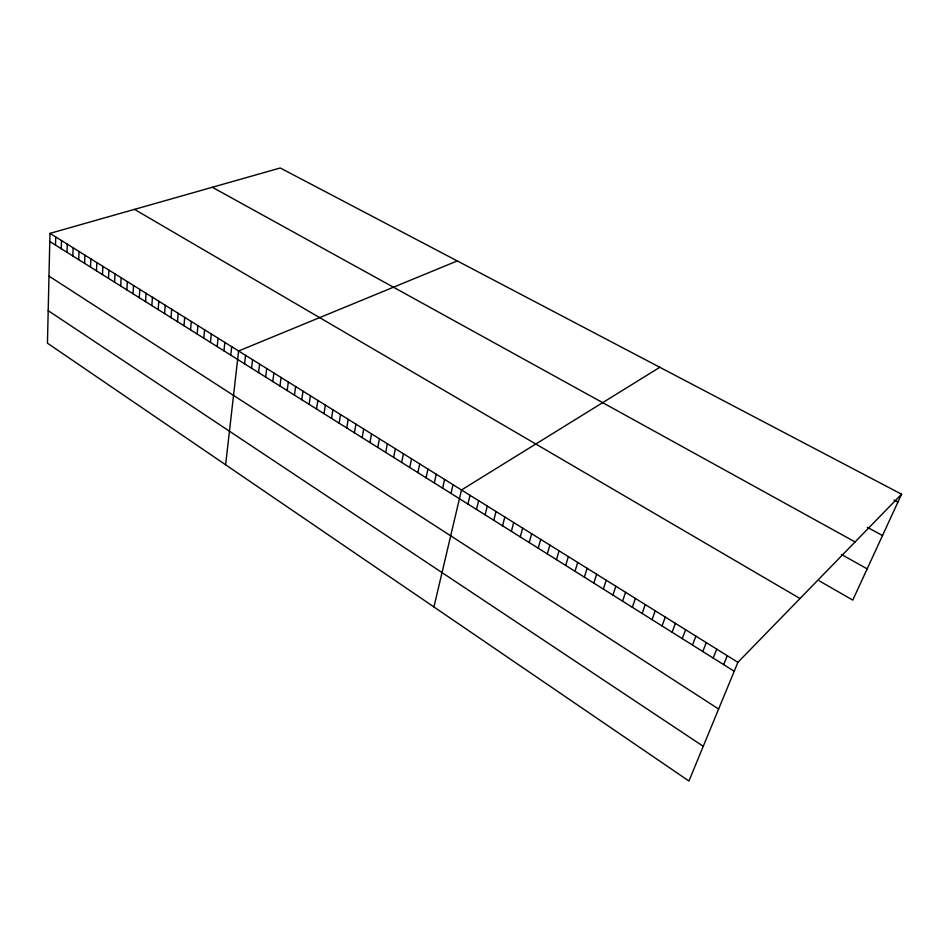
<?xml version="1.0" encoding="UTF-8"?>
<svg xmlns="http://www.w3.org/2000/svg" width="949" height="949" viewBox="0 0 949 949"><rect width="100%" height="100%" fill="white"/><g stroke="black" fill="none" stroke-linecap="round" stroke-linejoin="round"><path stroke-width="1.42" d="M49.977 233.371L47.45 343.182L688.938 781.015L737.895 662.331L901.55 494.204L280.252 167.985L49.977 233.371L737.895 662.331M55.505 245.091L55.718 236.953M61.258 248.697L61.483 240.548M67.035 252.327L67.284 244.166M72.848 255.981L73.132 247.808M78.708 259.658L79.004 251.473M84.591 263.359L84.912 255.162M90.523 267.072L90.867 258.863M96.478 270.821L96.845 262.6M102.48 274.581L102.872 266.361M108.518 278.377L108.933 270.133M114.592 282.185L115.031 273.941M120.701 286.029L121.164 277.76M126.858 289.884L127.344 281.616M133.038 293.775L133.56 285.495M139.266 297.689L139.811 289.386M145.541 301.616L146.099 293.312M151.84 305.578L152.433 297.262M158.186 309.564L158.803 301.236M164.58 313.573L165.221 305.234M171.01 317.618L171.674 309.255M177.475 321.675L178.175 313.312M183.987 325.768L184.711 317.393M190.535 329.884L191.295 321.497M197.131 334.024L197.926 325.626M203.774 338.188L204.593 329.778M210.453 342.387L211.307 333.965M217.179 346.61L218.056 338.176M223.952 350.857L224.854 342.423M230.773 355.14L231.698 346.693M225.625 464.785L238.59 350.988L457.276 260.939M244.569 363.799L245.566 355.329M251.544 368.188L252.576 359.707M258.567 372.601L259.635 364.108M265.649 377.038L266.74 368.532M272.766 381.51L273.893 372.993M279.943 386.018L281.094 377.488M287.156 390.549L288.354 382.008M294.427 395.116L295.661 386.563M301.746 399.707L303.016 391.154M309.113 404.333L310.418 395.769M316.539 408.995L317.868 400.419M324.012 413.681L325.377 405.104M331.533 418.414L332.933 409.814M339.113 423.171L340.549 414.559M346.741 427.952L348.212 419.339M354.416 432.78L355.934 424.156M362.15 437.631L363.716 429.007M369.944 442.531L371.545 433.883M377.797 447.454L379.422 438.806M385.697 452.412L387.37 443.752M393.657 457.418L395.365 448.747M401.676 462.448L403.432 453.764M409.743 467.513L411.546 458.83M417.88 472.626L419.719 463.919M426.065 477.762L427.952 469.055M434.322 482.946L436.243 474.227M442.625 488.166L444.595 479.435M451 493.421L453.017 484.69M433.93 606.969L461.499 489.969L659.84 367.287M467.928 504.049L470.04 495.295M476.493 509.423L478.64 500.669M485.105 514.844L487.312 506.066M493.8 520.289L496.042 511.511M502.543 525.793L504.844 517.003M511.369 531.321L513.706 522.531M520.254 536.909L522.65 528.107M529.198 542.531L531.642 533.718M538.225 548.19L540.716 539.376M547.312 553.896L549.862 545.07M556.47 559.649L559.068 550.811M565.699 565.438L568.344 556.6M574.999 571.286L577.704 562.437M584.37 577.17L587.134 568.309M593.813 583.101L596.636 574.24M603.339 589.068L606.209 580.207M612.924 595.094L615.854 586.221M622.591 601.168L625.581 592.295M632.342 607.289L635.391 598.404M642.165 613.457L645.273 604.572M652.07 619.673L655.237 610.776M662.046 625.937L665.273 617.04M672.106 632.259L675.403 623.351M682.248 638.63L685.605 629.721M692.473 645.047L695.89 636.138M702.782 651.524L706.27 642.603M713.174 658.048L716.72 649.116M723.648 664.62L727.266 655.7M901.55 494.204L852.771 600.1L819.224 580.847M894.041 500.016L897.92 502.068M867.362 527.312L882.511 535.544M212.339 187.273L855.085 541.938M841.36 554.43L867.161 568.854M134.509 209.373L800.019 598.511M49.799 241.509L734.218 671.251M48.992 276.123L718.63 709.033M48.197 310.679L703.256 746.317"/></g></svg>
